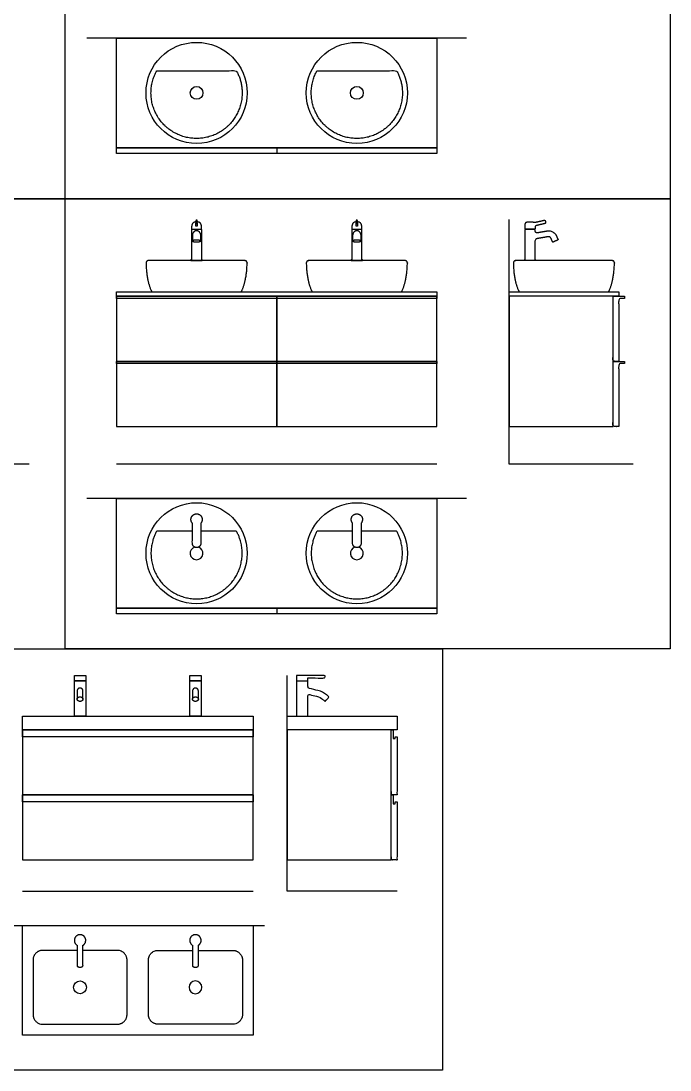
# Model space of a CAD drawing. Header units: millimetres. Extents: x 0.1 to 49.6, y 0.1 to 12.5.
# Drawn here: x 16.754 to 19.647, y 0.054 to 4.732 of the extents above; entities that cross this region are included whole.
import ezdxf

# ---------------------------------------------------------------- set-up
doc = ezdxf.new("R2010")
doc.units = ezdxf.units.MM
for name, color, linetype, true_color in [('AG-DETAILS', 7, 'Continuous', 0x66ffff), ('AG-DIAGRAM', 7, 'Continuous', 0xfecc66), ('AG-FIXTURE', 7, 'Continuous', 0x66ccff), ('X-VPRT', 6, 'Continuous', 0xff00ff)]:
    doc.layers.add(name, color=color, linetype=linetype, true_color=true_color)

msp = doc.modelspace()

# ---------------------------------------------------------------- linework, layer by layer
at = {"layer": 'AG-DETAILS'}
for centre in [(17.5366, 4.4114), (18.251, 4.4114), (17.0172, 0.4234)]:
    msp.add_circle(centre, 0.0286, dxfattribs=at)
at = {"layer": 'AG-DETAILS', "extrusion": (0, 0, -1)}
msp.add_circle((-17.5315, 0.4234), 0.0286, dxfattribs=at)
at = {"layer": 'AG-DETAILS'}
for centre in [(17.5366, 2.3586), (18.251, 2.3586)]:
    msp.add_arc(centre, 0.0286, 106.8328, 73.1672, dxfattribs=at)
at = {"layer": 'AG-DIAGRAM'}
for points in [[(18.7398, 4.6559), (17.0477, 4.6559)], [(16.7899, 2.7555), (16.2333, 2.7555), (16.2333, 3.8468)], [(19.4831, 2.7555), (18.9294, 2.7555), (18.9294, 3.8468)], [(18.6082, 2.7555), (17.1794, 2.7555)], [(18.7398, 2.6031), (17.0477, 2.6031)], [(18.43, 0.8513), (17.9411, 0.8513), (17.9411, 1.8133)], [(16.76, 0.8513), (17.7887, 0.8513)], [(16.7089, 0.6989), (17.8398, 0.6989)]]:
    msp.add_lwpolyline(points, dxfattribs=at)
at = {"layer": 'AG-FIXTURE'}
for points in [[(17.1794, 4.6559), (18.6082, 4.6559), (18.6082, 4.167), (17.1794, 4.167)], [(17.1794, 4.1416), (17.1794, 4.167), (18.6082, 4.167), (18.6082, 4.1416)], [(17.1794, 3.5238), (18.6082, 3.5238), (18.6082, 3.5048), (17.1794, 3.5048)], [(18.9294, 3.5238), (19.4184, 3.5238), (19.4184, 3.5048), (18.9294, 3.5048)], [(17.1794, 3.5048), (17.8938, 3.5048), (17.8938, 3.4953), (17.1794, 3.4953)], [(17.1794, 2.9238), (17.8938, 2.9238), (17.8938, 3.5048), (17.1794, 3.5048)], [(17.8938, 3.5048), (18.6082, 3.5048), (18.6082, 3.4953), (17.8938, 3.4953)], [(17.8938, 2.9238), (18.6082, 2.9238), (18.6082, 3.5048), (17.8938, 3.5048)], [(18.9294, 2.9238), (19.393, 2.9238), (19.393, 3.5048), (18.9294, 3.5048)], [(17.1794, 3.2143), (17.8938, 3.2143), (17.8938, 3.2047), (17.1794, 3.2047)], [(17.8938, 3.2143), (18.6082, 3.2143), (18.6082, 3.2047), (17.8938, 3.2047)], [(17.1794, 2.6031), (18.6082, 2.6031), (18.6082, 2.1141), (17.1794, 2.1141)], [(17.1794, 2.0887), (17.1794, 2.1141), (18.6082, 2.1141), (18.6082, 2.0887)], [(16.9918, 1.8133), (17.0426, 1.8133), (17.0426, 1.7897), (16.9918, 1.7897)], [(16.9918, 1.7897), (17.0426, 1.7897), (17.0426, 1.6323), (16.9918, 1.6323)], [(17.5061, 1.8133), (17.5569, 1.8133), (17.5569, 1.7897), (17.5061, 1.7897)], [(17.5061, 1.7897), (17.5569, 1.7897), (17.5569, 1.6323), (17.5061, 1.6323)], [(16.76, 1.6323), (17.7887, 1.6323), (17.7887, 1.572), (16.76, 1.572)], [(17.9411, 1.6323), (18.43, 1.6323), (18.43, 1.572), (17.9411, 1.572)], [(16.76, 0.991), (17.7887, 0.991), (17.7887, 1.572), (16.76, 1.572)], [(16.76, 1.572), (17.7887, 1.572), (17.7887, 1.5402), (16.76, 1.5402)], [(17.9411, 0.991), (18.4046, 0.991), (18.4046, 1.572), (17.9411, 1.572)], [(16.76, 1.2815), (17.7887, 1.2815), (17.7887, 1.2497), (16.76, 1.2497)], [(16.76, 0.6989), (17.7887, 0.6989), (17.7887, 0.2099), (16.76, 0.2099)]]:
    msp.add_lwpolyline(points, close=True, dxfattribs=at)
for points in [[(17.8938, 4.167), (17.8938, 4.1416)], [(17.8938, 3.2143), (17.1794, 3.2143)], [(18.6082, 3.2143), (17.8938, 3.2143)], [(17.8938, 2.1141), (17.8938, 2.0887)], [(17.982, 1.7897), (18.0328, 1.7897)], [(17.7887, 1.2815), (16.76, 1.2815)]]:
    msp.add_lwpolyline(points, dxfattribs=at)
for centre in [(17.5366, 4.4114), (18.251, 4.4114), (17.5366, 2.3586), (18.251, 2.3586)]:
    msp.add_circle(centre, 0.2254, dxfattribs=at)
for points, weights, degree, knots in [([(17.3588, 4.5099), (17.3026, 4.4083), (17.3615, 4.3083), (17.4205, 4.2082), (17.5366, 4.2082), (17.6527, 4.2082), (17.7117, 4.3083), (17.7706, 4.4083), (17.7144, 4.5099), (17.5366, 4.5099), (17.3588, 4.5099)], [1, 0.868260444881, 1, 0.868260444881, 1, 0.868260444881, 1, 0.868260444881, 1, 1, 1], 2, [0, 0, 0, 0.681334, 0.681334, 1.362667, 1.362667, 2.044001, 2.044001, 2.725334, 2.725334, 3.308574, 3.308574, 3.308574]), ([(18.0732, 4.5099), (18.017, 4.4083), (18.0759, 4.3083), (18.1349, 4.2082), (18.251, 4.2082), (18.3671, 4.2082), (18.426, 4.3083), (18.485, 4.4083), (18.4287, 4.5099), (18.251, 4.5099), (18.0732, 4.5099)], [1, 0.868260444881, 1, 0.868260444881, 1, 0.868260444881, 1, 0.868260444881, 1, 1, 1], 2, [0, 0, 0, 0.681334, 0.681334, 1.362667, 1.362667, 2.044001, 2.044001, 2.725334, 2.725334, 3.308574, 3.308574, 3.308574]), ([(17.5334, 3.8361), (17.5307, 3.8359), (17.5178, 3.8334), (17.5142, 3.8237), (17.5142, 3.8076), (17.5142, 3.8069), (17.5142, 3.8062), (17.5142, 3.8056), (17.5142, 3.8042), (17.5152, 3.8032), (17.5166, 3.8032), (17.5222, 3.8032), (17.5278, 3.8032), (17.5366, 3.8032), (17.5454, 3.8032), (17.551, 3.8032), (17.5566, 3.8032), (17.558, 3.8032), (17.559, 3.8042), (17.559, 3.8056), (17.559, 3.8062), (17.559, 3.8069), (17.559, 3.8076), (17.559, 3.8237), (17.5554, 3.8335), (17.5424, 3.836), (17.5395, 3.8361)], [1, 1, 1, 1, 1, 1, 1, 1, 0.804737854124, 0.804737854124, 1, 1, 1, 1, 1, 1, 1, 0.804737854124, 0.804737854124, 1, 1, 1, 1, 1, 1, 1, 1], 3, [1.1197082, 1.1197082, 1.1197082, 1.1197082, 1.1410579, 1.2778615, 1.2778615, 1.2778615, 1.2846397, 1.2846397, 1.2846397, 1.2969261, 1.2969261, 1.2969261, 1.3521331, 1.3521331, 1.3521331, 1.40734, 1.40734, 1.40734, 1.4196264, 1.4196264, 1.4196264, 1.4264046, 1.4264046, 1.4264046, 1.5632082, 1.5853548, 1.5853548, 1.5853548, 1.5853548]), ([(17.5355, 3.8283), (17.5334, 3.8283), (17.5334, 3.8304), (17.5334, 3.836), (17.5334, 3.8415), (17.5334, 3.8436), (17.5355, 3.8436), (17.5364, 3.8436), (17.5374, 3.8436), (17.5395, 3.8436), (17.5395, 3.8415), (17.5395, 3.836), (17.5395, 3.8304), (17.5395, 3.8283), (17.5374, 3.8283), (17.5364, 3.8283), (17.5355, 3.8283)], [1, 0.707106781187, 1, 1, 1, 0.707106781187, 1, 1, 1, 0.707106781187, 1, 1, 1, 0.707106781187, 1, 1, 1], 2, [0, 0, 0, 0.0107913, 0.0107913, 0.0474128, 0.0474128, 0.0582042, 0.0582042, 0.0646728, 0.0646728, 0.0754642, 0.0754642, 0.1120856, 0.1120856, 0.122877, 0.122877, 0.1293456, 0.1293456, 0.1293456]), ([(18.2477, 3.8361), (18.2451, 3.8359), (18.2321, 3.8334), (18.2286, 3.8237), (18.2286, 3.8076), (18.2286, 3.8069), (18.2286, 3.8062), (18.2286, 3.8056), (18.2286, 3.8042), (18.2296, 3.8032), (18.231, 3.8032), (18.2366, 3.8032), (18.2422, 3.8032), (18.251, 3.8032), (18.2597, 3.8032), (18.2653, 3.8032), (18.2709, 3.8032), (18.2723, 3.8032), (18.2733, 3.8042), (18.2733, 3.8056), (18.2733, 3.8062), (18.2733, 3.8069), (18.2733, 3.8076), (18.2733, 3.8237), (18.2698, 3.8335), (18.2568, 3.836), (18.2539, 3.8361)], [1, 1, 1, 1, 1, 1, 1, 1, 0.804737854124, 0.804737854124, 1, 1, 1, 1, 1, 1, 1, 0.804737854124, 0.804737854124, 1, 1, 1, 1, 1, 1, 1, 1], 3, [1.1197082, 1.1197082, 1.1197082, 1.1197082, 1.1410579, 1.2778615, 1.2778615, 1.2778615, 1.2846397, 1.2846397, 1.2846397, 1.2969261, 1.2969261, 1.2969261, 1.3521331, 1.3521331, 1.3521331, 1.40734, 1.40734, 1.40734, 1.4196264, 1.4196264, 1.4196264, 1.4264046, 1.4264046, 1.4264046, 1.5632082, 1.5853548, 1.5853548, 1.5853548, 1.5853548]), ([(18.2498, 3.8283), (18.2477, 3.8283), (18.2477, 3.8304), (18.2477, 3.836), (18.2477, 3.8415), (18.2477, 3.8436), (18.2498, 3.8436), (18.2508, 3.8436), (18.2518, 3.8436), (18.2539, 3.8436), (18.2539, 3.8415), (18.2539, 3.836), (18.2539, 3.8304), (18.2539, 3.8283), (18.2518, 3.8283), (18.2508, 3.8283), (18.2498, 3.8283)], [1, 0.707106781187, 1, 1, 1, 0.707106781187, 1, 1, 1, 0.707106781187, 1, 1, 1, 0.707106781187, 1, 1, 1], 2, [0, 0, 0, 0.0107913, 0.0107913, 0.0474128, 0.0474128, 0.0582042, 0.0582042, 0.0646728, 0.0646728, 0.0754642, 0.0754642, 0.1120856, 0.1120856, 0.122877, 0.122877, 0.1293456, 0.1293456, 0.1293456]), ([(19.0248, 3.8033), (19.0308, 3.8033), (19.0368, 3.8033), (19.0428, 3.8033), (19.0442, 3.8033), (19.0452, 3.8043), (19.0452, 3.8057), (19.0452, 3.8073), (19.0452, 3.8089), (19.0452, 3.8104), (19.0452, 3.8158), (19.0476, 3.8191), (19.0524, 3.8202), (19.0648, 3.8231), (19.0772, 3.8259), (19.0895, 3.8288), (19.0918, 3.8293), (19.0931, 3.8313), (19.0925, 3.8336), (19.092, 3.836), (19.0914, 3.8384), (19.0909, 3.8408), (19.0903, 3.843), (19.0883, 3.8443), (19.0861, 3.8438), (19.073, 3.8407), (19.06, 3.8377), (19.047, 3.8347), (19.0442, 3.834), (19.0415, 3.8342), (19.039, 3.8352), (19.0346, 3.8364), (19.0218, 3.8364), (19.0218, 3.8364), (19.0017, 3.8364), (19.0017, 3.8255), (19.0017, 3.8219), (19.0017, 3.8182), (19.0017, 3.8146), (19.0017, 3.8108), (19.0017, 3.8071), (19.0017, 3.8033), (19.0088, 3.8033), (19.0158, 3.8033), (19.0228, 3.8033), (19.0235, 3.8033), (19.0242, 3.8033), (19.0248, 3.8033)], [1, 1, 1, 1, 0.804737854124, 0.804737854124, 1, 1, 1, 1, 1, 1, 1, 1, 1, 1, 0.804737854124, 0.804737854124, 1, 1, 1, 1, 0.804737854124, 0.804737854124, 1, 1, 1, 1, 1, 1, 1, 1, 1, 1, 1, 1, 1, 1, 1, 1, 1, 1, 1, 1, 1, 1, 1, 1], 3, [0.8685462, 0.8685462, 0.8685462, 0.8685462, 0.9273691, 0.9273691, 0.9273691, 0.9396556, 0.9396556, 0.9396556, 0.9553035, 0.9553035, 0.9553035, 1.0059891, 1.0059891, 1.0059891, 1.1310918, 1.1310918, 1.1310918, 1.1517163, 1.1517163, 1.1517163, 1.1758182, 1.1758182, 1.1758182, 1.1964426, 1.1964426, 1.1964426, 1.328079, 1.328079, 1.328079, 1.3556895, 1.3556895, 1.3556895, 1.3986888, 1.4549467, 1.5112047, 1.5112047, 1.5112047, 1.5471647, 1.5471647, 1.5471647, 1.584221, 1.584221, 1.584221, 1.6889252, 1.6889252, 1.6889252, 1.6956352, 1.6956352, 1.6956352, 1.6956352]), ([(17.5579, 3.6692), (17.5599, 3.6692), (17.5617, 3.6661), (17.5622, 3.6652), (17.5617, 3.6644), (17.5612, 3.6635), (17.5603, 3.6635), (17.5484, 3.6635), (17.5366, 3.6635), (17.5248, 3.6635), (17.5129, 3.6635), (17.512, 3.6635), (17.5115, 3.6644), (17.511, 3.6652), (17.5115, 3.6661), (17.5132, 3.6692), (17.5153, 3.6692), (17.5153, 3.7362), (17.5153, 3.8032), (17.5366, 3.8032), (17.5579, 3.8032), (17.5579, 3.7362), (17.5579, 3.6692), (17.5599, 3.6692), (17.5617, 3.6661), (17.5622, 3.6652), (17.5617, 3.6644), (17.5612, 3.6635), (17.5603, 3.6635), (17.5484, 3.6635), (17.5366, 3.6635), (17.5248, 3.6635), (17.5129, 3.6635), (17.512, 3.6635), (17.5115, 3.6644), (17.511, 3.6652), (17.5115, 3.6661), (17.5132, 3.6692), (17.5153, 3.6692)], [1, 1, 1, 0.867820968675, 1, 0.867820968675, 1, 1, 1, 1, 1, 0.867820888447, 1, 0.867820888447, 1, 1, 1, 1, 1, 1, 1, 1, 1, 1, 1, 0.867820888447, 1, 0.867820888447, 1, 1, 1, 1, 1, 0.867820968675, 1, 0.867820968675, 1, 1, 1], 2, [0.413872, 0.413872, 0.413872, 0.435283, 0.435283, 0.441088, 0.441088, 0.446893, 0.446893, 0.520109, 0.520109, 0.593324, 0.593324, 0.599129, 0.599129, 0.604934, 0.604934, 0.626346, 0.626346, 1.441006, 1.441006, 1.580981, 1.580981, 2.395641, 2.395641, 2.417052, 2.417052, 2.422857, 2.422857, 2.428662, 2.428662, 2.501878, 2.501878, 2.575094, 2.575094, 2.580899, 2.580899, 2.586704, 2.586704, 2.608115, 2.608115, 2.608115]), ([(17.5555, 3.7509), (17.5555, 3.7647), (17.5555, 3.7754), (17.5555, 3.7842), (17.55, 3.7905), (17.5444, 3.7967), (17.5366, 3.7967), (17.5288, 3.7967), (17.5232, 3.7905), (17.5177, 3.7842), (17.5177, 3.7754), (17.5177, 3.7647), (17.5177, 3.7509)], [1, 1, 1, 0.923879525531, 1, 0.923879525531, 1, 0.923879525531, 1, 0.923879525531, 1, 1, 1], 2, [0, 0, 0, 0.0704082, 0.0704082, 0.1253761, 0.1253761, 0.1803439, 0.1803439, 0.2353118, 0.2353118, 0.2902797, 0.2902797, 0.3606879, 0.3606879, 0.3606879]), ([(17.5395, 3.8304), (17.5395, 3.8235), (17.5395, 3.8187), (17.5395, 3.8166), (17.5374, 3.8166), (17.5364, 3.8166), (17.5355, 3.8166), (17.5334, 3.8166), (17.5334, 3.8187), (17.5334, 3.8235), (17.5334, 3.8304)], [1, 1, 1, 0.707106781187, 1, 1, 1, 0.707106781187, 1, 1, 1], 2, [0.08057976, 0.08057976, 0.08057976, 0.11208564, 0.11208564, 0.12287698, 0.12287698, 0.12934565, 0.12934565, 0.14013699, 0.14013699, 0.17164286, 0.17164286, 0.17164286]), ([(18.2723, 3.6692), (18.2743, 3.6692), (18.2761, 3.6661), (18.2766, 3.6652), (18.2761, 3.6644), (18.2756, 3.6635), (18.2746, 3.6635), (18.2628, 3.6635), (18.251, 3.6635), (18.2391, 3.6635), (18.2273, 3.6635), (18.2263, 3.6635), (18.2258, 3.6644), (18.2254, 3.6652), (18.2258, 3.6661), (18.2276, 3.6692), (18.2296, 3.6692), (18.2296, 3.7362), (18.2296, 3.8032), (18.251, 3.8032), (18.2723, 3.8032), (18.2723, 3.7362), (18.2723, 3.6692), (18.2743, 3.6692), (18.2761, 3.6661), (18.2766, 3.6652), (18.2761, 3.6644), (18.2756, 3.6635), (18.2746, 3.6635), (18.2628, 3.6635), (18.251, 3.6635), (18.2391, 3.6635), (18.2273, 3.6635), (18.2263, 3.6635), (18.2258, 3.6644), (18.2254, 3.6652), (18.2258, 3.6661), (18.2276, 3.6692), (18.2296, 3.6692)], [1, 1, 1, 0.867820968675, 1, 0.867820968675, 1, 1, 1, 1, 1, 0.867820888447, 1, 0.867820888447, 1, 1, 1, 1, 1, 1, 1, 1, 1, 1, 1, 0.867820888447, 1, 0.867820888447, 1, 1, 1, 1, 1, 0.867820968675, 1, 0.867820968675, 1, 1, 1], 2, [0.413872, 0.413872, 0.413872, 0.435283, 0.435283, 0.441088, 0.441088, 0.446893, 0.446893, 0.520109, 0.520109, 0.593324, 0.593324, 0.599129, 0.599129, 0.604934, 0.604934, 0.626346, 0.626346, 1.441006, 1.441006, 1.580981, 1.580981, 2.395641, 2.395641, 2.417052, 2.417052, 2.422857, 2.422857, 2.428662, 2.428662, 2.501878, 2.501878, 2.575094, 2.575094, 2.580899, 2.580899, 2.586704, 2.586704, 2.608115, 2.608115, 2.608115]), ([(18.2699, 3.7509), (18.2699, 3.7647), (18.2699, 3.7754), (18.2699, 3.7842), (18.2643, 3.7905), (18.2588, 3.7967), (18.251, 3.7967), (18.2431, 3.7967), (18.2376, 3.7905), (18.2321, 3.7842), (18.2321, 3.7754), (18.2321, 3.7647), (18.2321, 3.7509)], [1, 1, 1, 0.923879525531, 1, 0.923879525531, 1, 0.923879525531, 1, 0.923879525531, 1, 1, 1], 2, [0, 0, 0, 0.0704082, 0.0704082, 0.1253761, 0.1253761, 0.1803439, 0.1803439, 0.2353118, 0.2353118, 0.2902797, 0.2902797, 0.3606879, 0.3606879, 0.3606879]), ([(18.2539, 3.8304), (18.2539, 3.8235), (18.2539, 3.8187), (18.2539, 3.8166), (18.2518, 3.8166), (18.2508, 3.8166), (18.2498, 3.8166), (18.2477, 3.8166), (18.2477, 3.8187), (18.2477, 3.8235), (18.2477, 3.8304)], [1, 1, 1, 0.707106781187, 1, 1, 1, 0.707106781187, 1, 1, 1], 2, [0.08057976, 0.08057976, 0.08057976, 0.11208564, 0.11208564, 0.12287698, 0.12287698, 0.12934565, 0.12934565, 0.14013699, 0.14013699, 0.17164286, 0.17164286, 0.17164286]), ([(19.1245, 3.7454), (19.1365, 3.7509), (19.1484, 3.7565), (19.1441, 3.7658), (19.1398, 3.7751), (19.1276, 3.8012), (19.0992, 3.7962), (19.0777, 3.7924), (19.0554, 3.7885), (19.0511, 3.7877), (19.0478, 3.7905), (19.0444, 3.7934), (19.0444, 3.7977), (19.0444, 3.799), (19.0444, 3.8033), (19.0231, 3.8033), (19.0017, 3.8033), (19.0017, 3.6932), (19.0017, 3.6692), (19.0017, 3.6692), (19.0017, 3.6692), (18.9997, 3.6692), (18.9979, 3.6661), (18.9975, 3.6652), (18.9979, 3.6644), (18.9984, 3.6635), (18.9994, 3.6635), (19.0112, 3.6635), (19.0231, 3.6635), (19.0349, 3.6635), (19.0467, 3.6635), (19.0477, 3.6635), (19.0482, 3.6644), (19.0487, 3.6652), (19.0482, 3.6661), (19.0464, 3.6692), (19.0444, 3.6692), (19.0444, 3.6872), (19.0444, 3.7493), (19.0444, 3.7598), (19.0548, 3.7616), (19.0828, 3.7665), (19.1038, 3.7702), (19.1123, 3.7717), (19.1159, 3.7639), (19.1202, 3.7547), (19.1245, 3.7454)], [1, 1, 1, 1, 1, 0.793045246262, 1, 1, 1, 0.906319348992, 1, 0.906319348992, 1, 1, 1, 1, 1, 1, 1, 1, 1, 1, 1, 0.867820968675, 1, 0.867820968675, 1, 1, 1, 1, 1, 0.867820888447, 1, 0.867820888447, 1, 1, 1, 1, 1, 0.766009270281, 1, 1, 1, 0.793045246261, 1, 1, 1], 2, [-3.435431, -3.435431, -3.435431, -3.348966, -3.348966, -3.281687, -3.281687, -3.17699, -3.17699, -2.907937, -2.907937, -2.881024, -2.881024, -2.854111, -2.854111, -2.845997, -2.845997, -2.706023, -2.706023, -2.003719, -2.003719, -2.003719, -2.003719, -1.982308, -1.982308, -1.976503, -1.976503, -1.970698, -1.970698, -1.897482, -1.897482, -1.824266, -1.824266, -1.818461, -1.818461, -1.812656, -1.812656, -1.791245, -1.791245, -1.384161, -1.384161, -1.326792, -1.326792, -1.061479, -1.061479, -0.956782, -0.956782, -0.889503, -0.889503, -0.889503]), ([(17.5366, 3.7565), (17.5177, 3.7565), (17.5177, 3.7509), (17.5177, 3.7454), (17.5366, 3.7454), (17.5555, 3.7454), (17.5555, 3.7509), (17.5555, 3.7565), (17.5366, 3.7565)], [1, 0.707106781187, 1, 0.707106781187, 1, 0.707106781187, 1, 0.707106781187, 1], 2, [0, 0, 0, 0.0286308, 0.0286308, 0.0572616, 0.0572616, 0.0858925, 0.0858925, 0.1145233, 0.1145233, 0.1145233]), ([(18.251, 3.7565), (18.2321, 3.7565), (18.2321, 3.7509), (18.2321, 3.7454), (18.251, 3.7454), (18.2699, 3.7454), (18.2699, 3.7509), (18.2699, 3.7565), (18.251, 3.7565)], [1, 0.707106781187, 1, 0.707106781187, 1, 0.707106781187, 1, 0.707106781187, 1], 2, [0, 0, 0, 0.0286308, 0.0286308, 0.0572616, 0.0572616, 0.0858925, 0.0858925, 0.1145233, 0.1145233, 0.1145233]), ([(17.3437, 3.5238), (17.3368, 3.5238), (17.3341, 3.5301), (17.3127, 3.5798), (17.3113, 3.6529), (17.3112, 3.6573), (17.3142, 3.6604), (17.3173, 3.6635), (17.3217, 3.6635), (17.4291, 3.6635), (17.5366, 3.6635), (17.6441, 3.6635), (17.7515, 3.6635), (17.7559, 3.6635), (17.7589, 3.6604), (17.762, 3.6573), (17.7619, 3.6529), (17.7605, 3.5798), (17.7391, 3.5301), (17.7364, 3.5238), (17.7295, 3.5238), (17.6331, 3.5238), (17.5366, 3.5238), (17.4401, 3.5238), (17.3437, 3.5238)], [1, 0.835347619335, 1, 1, 1, 0.921997370617, 1, 0.921997370617, 1, 1, 1, 1, 1, 0.921997370617, 1, 0.921997370617, 1, 1, 1, 0.835347619335, 1, 1, 1, 1, 1], 2, [-1.238854, -1.238854, -1.238854, -1.199166, -1.199166, -0.77898, -0.77898, -0.751869, -0.751869, -0.724758, -0.724758, -0.019601, -0.019601, 0.685557, 0.685557, 0.712668, 0.712668, 0.739779, 0.739779, 1.159964, 1.159964, 1.199652, 1.199652, 1.832665, 1.832665, 2.465679, 2.465679, 2.465679]), ([(17.5153, 3.6692), (17.5132, 3.6692), (17.5115, 3.6661), (17.511, 3.6652), (17.5115, 3.6644), (17.512, 3.6635), (17.5129, 3.6635), (17.5248, 3.6635), (17.5366, 3.6635), (17.5484, 3.6635), (17.5603, 3.6635), (17.5612, 3.6635), (17.5617, 3.6644), (17.5622, 3.6652), (17.5617, 3.6661), (17.5599, 3.6692), (17.5579, 3.6692)], [1, 1, 1, 0.867820968675, 1, 0.867820968675, 1, 1, 1, 1, 1, 0.867820888447, 1, 0.867820888447, 1, 1, 1], 2, [0.4138718, 0.4138718, 0.4138718, 0.4352831, 0.4352831, 0.4410881, 0.4410881, 0.4468931, 0.4468931, 0.5201087, 0.5201087, 0.5933244, 0.5933244, 0.5991294, 0.5991294, 0.6049343, 0.6049343, 0.6263457, 0.6263457, 0.6263457]), ([(17.5579, 3.6692), (17.5599, 3.6692), (17.5617, 3.6661), (17.5622, 3.6652), (17.5617, 3.6644), (17.5612, 3.6635), (17.5603, 3.6635), (17.5484, 3.6635), (17.5366, 3.6635), (17.5248, 3.6635), (17.5129, 3.6635), (17.512, 3.6635), (17.5115, 3.6644), (17.511, 3.6652), (17.5115, 3.6661), (17.5132, 3.6692), (17.5153, 3.6692)], [1, 1, 1, 0.867820968675, 1, 0.867820968675, 1, 1, 1, 1, 1, 0.867820888447, 1, 0.867820888447, 1, 1, 1], 2, [0.4138718, 0.4138718, 0.4138718, 0.4352831, 0.4352831, 0.4410881, 0.4410881, 0.4468931, 0.4468931, 0.5201087, 0.5201087, 0.5933244, 0.5933244, 0.5991294, 0.5991294, 0.6049343, 0.6049343, 0.6263457, 0.6263457, 0.6263457]), ([(18.058, 3.5238), (18.0512, 3.5238), (18.0485, 3.5301), (18.0271, 3.5798), (18.0256, 3.6529), (18.0256, 3.6573), (18.0286, 3.6604), (18.0317, 3.6635), (18.036, 3.6635), (18.1435, 3.6635), (18.251, 3.6635), (18.3584, 3.6635), (18.4659, 3.6635), (18.4703, 3.6635), (18.4733, 3.6604), (18.4764, 3.6573), (18.4763, 3.6529), (18.4749, 3.5798), (18.4535, 3.5301), (18.4508, 3.5238), (18.4439, 3.5238), (18.3474, 3.5238), (18.251, 3.5238), (18.1545, 3.5238), (18.058, 3.5238)], [1, 0.835347619335, 1, 1, 1, 0.921997370617, 1, 0.921997370617, 1, 1, 1, 1, 1, 0.921997370617, 1, 0.921997370617, 1, 1, 1, 0.835347619335, 1, 1, 1, 1, 1], 2, [-1.238854, -1.238854, -1.238854, -1.199166, -1.199166, -0.77898, -0.77898, -0.751869, -0.751869, -0.724758, -0.724758, -0.019601, -0.019601, 0.685557, 0.685557, 0.712668, 0.712668, 0.739779, 0.739779, 1.159964, 1.159964, 1.199652, 1.199652, 1.832665, 1.832665, 2.465679, 2.465679, 2.465679]), ([(18.2296, 3.6692), (18.2276, 3.6692), (18.2258, 3.6661), (18.2254, 3.6652), (18.2258, 3.6644), (18.2263, 3.6635), (18.2273, 3.6635), (18.2391, 3.6635), (18.251, 3.6635), (18.2628, 3.6635), (18.2746, 3.6635), (18.2756, 3.6635), (18.2761, 3.6644), (18.2766, 3.6652), (18.2761, 3.6661), (18.2743, 3.6692), (18.2723, 3.6692)], [1, 1, 1, 0.867820968675, 1, 0.867820968675, 1, 1, 1, 1, 1, 0.867820888447, 1, 0.867820888447, 1, 1, 1], 2, [0.4138718, 0.4138718, 0.4138718, 0.4352831, 0.4352831, 0.4410881, 0.4410881, 0.4468931, 0.4468931, 0.5201087, 0.5201087, 0.5933244, 0.5933244, 0.5991294, 0.5991294, 0.6049343, 0.6049343, 0.6263457, 0.6263457, 0.6263457]), ([(18.2723, 3.6692), (18.2743, 3.6692), (18.2761, 3.6661), (18.2766, 3.6652), (18.2761, 3.6644), (18.2756, 3.6635), (18.2746, 3.6635), (18.2628, 3.6635), (18.251, 3.6635), (18.2391, 3.6635), (18.2273, 3.6635), (18.2263, 3.6635), (18.2258, 3.6644), (18.2254, 3.6652), (18.2258, 3.6661), (18.2276, 3.6692), (18.2296, 3.6692)], [1, 1, 1, 0.867820968675, 1, 0.867820968675, 1, 1, 1, 1, 1, 0.867820888447, 1, 0.867820888447, 1, 1, 1], 2, [0.4138718, 0.4138718, 0.4138718, 0.4352831, 0.4352831, 0.4410881, 0.4410881, 0.4468931, 0.4468931, 0.5201087, 0.5201087, 0.5933244, 0.5933244, 0.5991294, 0.5991294, 0.6049343, 0.6049343, 0.6263457, 0.6263457, 0.6263457]), ([(18.9809, 3.5238), (18.9741, 3.5238), (18.9714, 3.5301), (18.95, 3.5798), (18.9486, 3.6529), (18.9485, 3.6573), (18.9515, 3.6604), (18.9546, 3.6635), (18.9589, 3.6635), (19.0664, 3.6635), (19.1739, 3.6635), (19.2813, 3.6635), (19.3888, 3.6635), (19.3932, 3.6635), (19.3962, 3.6604), (19.3993, 3.6573), (19.3992, 3.6529), (19.3978, 3.5798), (19.3764, 3.5301), (19.3737, 3.5238), (19.3668, 3.5238), (19.2704, 3.5238), (19.1739, 3.5238), (19.0774, 3.5238), (18.9809, 3.5238)], [1, 0.835347619335, 1, 1, 1, 0.921997370617, 1, 0.921997370617, 1, 1, 1, 1, 1, 0.921997370617, 1, 0.921997370617, 1, 1, 1, 0.835347619335, 1, 1, 1, 1, 1], 2, [-1.238854, -1.238854, -1.238854, -1.199166, -1.199166, -0.77898, -0.77898, -0.751869, -0.751869, -0.724758, -0.724758, -0.019601, -0.019601, 0.685557, 0.685557, 0.712668, 0.712668, 0.739779, 0.739779, 1.159964, 1.159964, 1.199652, 1.199652, 1.832665, 1.832665, 2.465679, 2.465679, 2.465679]), ([(17.5555, 2.4929), (17.5662, 2.5051), (17.5595, 2.5198), (17.5528, 2.5345), (17.5366, 2.5345), (17.5204, 2.5345), (17.5137, 2.5198), (17.507, 2.5051), (17.5177, 2.4929), (17.5177, 2.4682), (17.5177, 2.403), (17.5177, 2.3841), (17.5366, 2.3841), (17.5555, 2.3841), (17.5555, 2.403), (17.5555, 2.4682), (17.5555, 2.4929)], [1, 0.840602514743, 1, 0.840602514743, 1, 0.840602514743, 1, 0.840602514743, 1, 1, 1, 0.707106781187, 1, 0.707106781187, 1, 1, 1], 2, [3.8107128, 3.8107128, 3.8107128, 3.8908345, 3.8908345, 3.9709562, 3.9709562, 4.0510778, 4.0510778, 4.1311995, 4.1311995, 4.3549981, 4.3549981, 4.4649338, 4.4649338, 4.5748696, 4.5748696, 4.7986682, 4.7986682, 4.7986682]), ([(18.2699, 2.4929), (18.2805, 2.5051), (18.2738, 2.5198), (18.2672, 2.5345), (18.251, 2.5345), (18.2348, 2.5345), (18.2281, 2.5198), (18.2214, 2.5051), (18.2321, 2.4929), (18.2321, 2.4682), (18.2321, 2.403), (18.2321, 2.3841), (18.251, 2.3841), (18.2699, 2.3841), (18.2699, 2.403), (18.2699, 2.4682), (18.2699, 2.4929)], [1, 0.840602514743, 1, 0.840602514743, 1, 0.840602514743, 1, 0.840602514743, 1, 1, 1, 0.707106781187, 1, 0.707106781187, 1, 1, 1], 2, [3.8107128, 3.8107128, 3.8107128, 3.8908345, 3.8908345, 3.9709562, 3.9709562, 4.0510778, 4.0510778, 4.1311995, 4.1311995, 4.3549981, 4.3549981, 4.4649338, 4.4649338, 4.5748696, 4.5748696, 4.7986682, 4.7986682, 4.7986682]), ([(17.5177, 2.457), (17.4383, 2.457), (17.3588, 2.457), (17.3026, 2.3555), (17.3615, 2.2554), (17.4205, 2.1554), (17.5366, 2.1554), (17.6527, 2.1554), (17.7117, 2.2554), (17.7706, 2.3555), (17.7144, 2.457), (17.6349, 2.457), (17.5555, 2.457)], [1, 1, 1, 0.868260444881, 1, 0.868260444881, 1, 0.868260444881, 1, 0.868260444881, 1, 1, 1], 2, [3.047965, 3.047965, 3.047965, 3.308574, 3.308574, 3.989908, 3.989908, 4.671241, 4.671241, 5.352575, 5.352575, 6.033908, 6.033908, 6.294517, 6.294517, 6.294517]), ([(18.2321, 2.457), (18.1526, 2.457), (18.0732, 2.457), (18.017, 2.3555), (18.0759, 2.2554), (18.1349, 2.1554), (18.251, 2.1554), (18.3671, 2.1554), (18.426, 2.2554), (18.485, 2.3555), (18.4287, 2.457), (18.3493, 2.457), (18.2699, 2.457)], [1, 1, 1, 0.868260444881, 1, 0.868260444881, 1, 0.868260444881, 1, 0.868260444881, 1, 1, 1], 2, [3.047965, 3.047965, 3.047965, 3.308574, 3.308574, 3.989908, 3.989908, 4.671241, 4.671241, 5.352575, 5.352575, 6.033908, 6.033908, 6.294517, 6.294517, 6.294517]), ([(17.0303, 1.7083), (17.0303, 1.7263), (17.0303, 1.7444), (17.0303, 1.7498), (17.0265, 1.7537), (17.0226, 1.7575), (17.0172, 1.7575), (17.0117, 1.7575), (17.0079, 1.7537), (17.004, 1.7498), (17.004, 1.7444), (17.004, 1.7263), (17.004, 1.7083)], [1, 1, 1, 0.923879514648, 1, 0.923879514648, 1, 0.923879514648, 1, 0.923879514648, 1, 1, 1], 2, [0, 0, 0, 0.1184178, 0.1184178, 0.1523726, 0.1523726, 0.1863274, 0.1863274, 0.2202822, 0.2202822, 0.2542371, 0.2542371, 0.3726548, 0.3726548, 0.3726548]), ([(17.5447, 1.7083), (17.5447, 1.7263), (17.5447, 1.7444), (17.5447, 1.7498), (17.5408, 1.7537), (17.537, 1.7575), (17.5315, 1.7575), (17.5261, 1.7575), (17.5222, 1.7537), (17.5183, 1.7498), (17.5183, 1.7444), (17.5183, 1.7263), (17.5183, 1.7083)], [1, 1, 1, 0.923879514648, 1, 0.923879514648, 1, 0.923879514648, 1, 0.923879514648, 1, 1, 1], 2, [0, 0, 0, 0.1184178, 0.1184178, 0.1523726, 0.1523726, 0.1863274, 0.1863274, 0.2202822, 0.2202822, 0.2542371, 0.2542371, 0.3726548, 0.3726548, 0.3726548]), ([(17.0303, 1.7083), (17.0303, 1.7183), (17.0172, 1.7183), (17.004, 1.7183), (17.004, 1.7083), (17.004, 1.6982), (17.0172, 1.6982), (17.0303, 1.6982), (17.0303, 1.7083)], [1, 0.707106781187, 1, 0.707106781187, 1, 0.707106781187, 1, 0.707106781187, 1], 2, [0, 0, 0, 0.0679096, 0.0679096, 0.1358193, 0.1358193, 0.2037289, 0.2037289, 0.2716385, 0.2716385, 0.2716385]), ([(17.5447, 1.7083), (17.5447, 1.7183), (17.5315, 1.7183), (17.5183, 1.7183), (17.5183, 1.7083), (17.5183, 1.6982), (17.5315, 1.6982), (17.5447, 1.6982), (17.5447, 1.7083)], [1, 0.707106781187, 1, 0.707106781187, 1, 0.707106781187, 1, 0.707106781187, 1], 2, [0, 0, 0, 0.0679096, 0.0679096, 0.1358193, 0.1358193, 0.2037289, 0.2037289, 0.2716385, 0.2716385, 0.2716385]), ([(17.0303, 0.6108), (17.0468, 0.6208), (17.0416, 0.6394), (17.0364, 0.6579), (17.0172, 0.6579), (16.9979, 0.6579), (16.9927, 0.6394), (16.9875, 0.6208), (17.004, 0.6108)], [1, 0.796665009212, 1, 0.796665009212, 1, 0.796665009212, 1, 0.796665009212, 1], 2, [0.3210634, 0.3210634, 0.3210634, 0.4292365, 0.4292365, 0.5374097, 0.5374097, 0.6455829, 0.6455829, 0.753756, 0.753756, 0.753756]), ([(17.5447, 0.6108), (17.5612, 0.6208), (17.556, 0.6394), (17.5508, 0.6579), (17.5315, 0.6579), (17.5123, 0.6579), (17.5071, 0.6394), (17.5019, 0.6208), (17.5183, 0.6108)], [1, 0.796665009212, 1, 0.796665009212, 1, 0.796665009212, 1, 0.796665009212, 1], 2, [0.3210634, 0.3210634, 0.3210634, 0.4292365, 0.4292365, 0.5374097, 0.5374097, 0.6455829, 0.6455829, 0.753756, 0.753756, 0.753756]), ([(17.004, 0.6108), (17.004, 0.5654), (17.004, 0.5199), (17.004, 0.5199), (17.004, 0.5199), (17.004, 0.5132), (17.0172, 0.5132), (17.0303, 0.5132), (17.0303, 0.5199), (17.0303, 0.5654), (17.0303, 0.6108)], [1, 1, 1, 1.00000011623, 1.00000023246, 0.707106945562, 1.00000023246, 0.707107015393, 1.0000000928, 1.0000000928, 1.0000000928], 2, [0.3893061, 0.3893061, 0.3893061, 0.5810121, 0.5810121, 0.5810121, 0.5810121, 0.6489217, 0.6489217, 0.7168314, 0.7168314, 0.9085374, 0.9085374, 0.9085374]), ([(17.5183, 0.6108), (17.5183, 0.5654), (17.5183, 0.5199), (17.5183, 0.5199), (17.5183, 0.5199), (17.5183, 0.5132), (17.5315, 0.5132), (17.5447, 0.5132), (17.5447, 0.5199), (17.5447, 0.5654), (17.5447, 0.6108)], [1, 1, 1, 1.00000011623, 1.00000023246, 0.707106945562, 1.00000023246, 0.707107015393, 1.0000000928, 1.0000000928, 1.0000000928], 2, [0.3893061, 0.3893061, 0.3893061, 0.5810121, 0.5810121, 0.5810121, 0.5810121, 0.6489217, 0.6489217, 0.7168314, 0.7168314, 0.9085374, 0.9085374, 0.9085374]), ([(17.004, 0.5881), (16.914, 0.5881), (16.851, 0.5881), (16.8076, 0.5881), (16.8076, 0.5447), (16.8076, 0.4234), (16.8076, 0.3021), (16.8076, 0.2587), (16.851, 0.2587), (16.9694, 0.2587), (17.1834, 0.2587), (17.2267, 0.2587), (17.2267, 0.3021), (17.2267, 0.4234), (17.2267, 0.5447), (17.2267, 0.5881), (17.1834, 0.5881), (17.0995, 0.5881), (17.0303, 0.5881)], [1, 1, 1, 0.707106781187, 1, 1, 1, 0.707106781187, 1, 1, 1, 0.707106781187, 1, 1, 1, 0.707106781187, 1, 1, 1], 2, [2.640758, 2.640758, 2.640758, 3.066237, 3.066237, 3.289756, 3.289756, 4.085875, 4.085875, 4.309394, 4.309394, 5.109174, 5.109174, 5.332694, 5.332694, 6.128812, 6.128812, 6.352331, 6.352331, 6.665673, 6.665673, 6.665673]), ([(17.5447, 0.5881), (17.6347, 0.5881), (17.6977, 0.5881), (17.7411, 0.5881), (17.7411, 0.5447), (17.7411, 0.4234), (17.7411, 0.3021), (17.7411, 0.2587), (17.6977, 0.2587), (17.5793, 0.2587), (17.3653, 0.2587), (17.322, 0.2587), (17.322, 0.3021), (17.322, 0.4234), (17.322, 0.5447), (17.322, 0.5881), (17.3653, 0.5881), (17.4492, 0.5881), (17.5183, 0.5881)], [1, 1, 1, 0.707106781187, 1, 1, 1, 0.707106781187, 1, 1, 1, 0.707106781187, 1, 1, 1, 0.707106781187, 1, 1, 1], 2, [2.640758, 2.640758, 2.640758, 3.066237, 3.066237, 3.289756, 3.289756, 4.085875, 4.085875, 4.309394, 4.309394, 5.109174, 5.109174, 5.332694, 5.332694, 6.128812, 6.128812, 6.352331, 6.352331, 6.665673, 6.665673, 6.665673])]:
    msp.add_rational_spline(points, weights, degree=degree, knots=knots, dxfattribs=at)
for points in [[(17.4111, 4.167), (17.4037, 4.167), (17.3963, 4.167)], [(17.6769, 4.167), (17.6695, 4.167), (17.6621, 4.167)], [(18.1107, 4.167), (18.1181, 4.167), (18.1254, 4.167)], [(18.3765, 4.167), (18.3839, 4.167), (18.3913, 4.167)], [(17.5174, 3.8032), (17.5174, 3.8032), (17.5174, 3.8032)], [(17.5558, 3.8032), (17.5558, 3.8032), (17.5558, 3.8032)], [(18.2317, 3.8032), (18.2317, 3.8032), (18.2317, 3.8032)], [(18.2702, 3.8032), (18.2702, 3.8032), (18.2702, 3.8032)], [(17.4111, 2.1141), (17.4037, 2.1141), (17.3963, 2.1141)], [(17.6769, 2.1141), (17.6695, 2.1141), (17.6621, 2.1141)], [(18.1107, 2.1141), (18.1181, 2.1141), (18.1254, 2.1141)], [(18.3765, 2.1141), (18.3839, 2.1141), (18.3913, 2.1141)]]:
    msp.add_open_spline(points, degree=2, dxfattribs=at)
for points, degree, knots in [([(17.5153, 3.6692), (17.5153, 3.7362), (17.5153, 3.8032), (17.5366, 3.8032), (17.5579, 3.8032), (17.5579, 3.7362), (17.5579, 3.6692)], 2, [1.90927, 1.90927, 1.90927, 2.72393, 2.72393, 2.863905, 2.863905, 3.678565, 3.678565, 3.678565]), ([(18.2296, 3.6692), (18.2296, 3.7362), (18.2296, 3.8032), (18.251, 3.8032), (18.2723, 3.8032), (18.2723, 3.7362), (18.2723, 3.6692)], 2, [1.90927, 1.90927, 1.90927, 2.72393, 2.72393, 2.863905, 2.863905, 3.678565, 3.678565, 3.678565]), ([(19.4438, 3.5048), (19.4184, 3.5048), (19.393, 3.5048), (19.393, 3.3595), (19.393, 3.2143), (19.4057, 3.2143), (19.4184, 3.2143), (19.4184, 3.3548), (19.4184, 3.4953), (19.4311, 3.4953), (19.4438, 3.4953), (19.4438, 3.5), (19.4438, 3.5048)], 2, [0.953125, 0.953125, 0.953125, 1.036458, 1.036458, 1.989583, 1.989583, 2.072917, 2.072917, 2.994792, 2.994792, 3.078125, 3.078125, 3.119792, 3.119792, 3.119792]), ([(19.4438, 3.2143), (19.4184, 3.2143), (19.393, 3.2143), (19.393, 3.069), (19.393, 2.9238), (19.4057, 2.9238), (19.4184, 2.9238), (19.4184, 3.0643), (19.4184, 3.2047), (19.4311, 3.2047), (19.4438, 3.2047), (19.4438, 3.2095), (19.4438, 3.2143)], 2, [0.953125, 0.953125, 0.953125, 1.036458, 1.036458, 1.989583, 1.989583, 2.072917, 2.072917, 2.994792, 2.994792, 3.078125, 3.078125, 3.119792, 3.119792, 3.119792]), ([(18.0328, 1.7864), (18.0328, 1.7795), (18.0328, 1.7726), (18.0328, 1.7658), (18.0328, 1.7605), (18.0353, 1.7572), (18.0402, 1.756), (18.0526, 1.7528), (18.0649, 1.7496), (18.0773, 1.7464), (18.0925, 1.7425), (18.1054, 1.7365), (18.1155, 1.7279), (18.1193, 1.7247), (18.123, 1.7215), (18.1268, 1.7183), (18.1211, 1.7116), (18.1154, 1.7049), (18.1097, 1.6982), (18.1059, 1.7014), (18.1022, 1.7046), (18.0984, 1.7079), (18.0922, 1.7132), (18.0831, 1.7177), (18.0707, 1.7209), (18.0608, 1.7235), (18.0509, 1.726), (18.041, 1.7286), (18.0355, 1.73), (18.0328, 1.7281), (18.0328, 1.7229), (18.0328, 1.6927), (18.0328, 1.6625), (18.0328, 1.6323), (18.0159, 1.6323), (17.9989, 1.6323), (17.982, 1.6323), (17.982, 1.6837), (17.982, 1.735), (17.982, 1.7864), (17.982, 1.79), (17.982, 1.7935), (17.982, 1.7971), (17.982, 1.8025), (17.982, 1.8079), (17.982, 1.8133), (17.9989, 1.8133), (18.0159, 1.8133), (18.0328, 1.8133), (18.0568, 1.8133), (18.0807, 1.8133), (18.1047, 1.8133), (18.1091, 1.8133), (18.111, 1.8112), (18.1103, 1.8076), (18.1068, 1.8035), (18.1009, 1.802), (18.088, 1.802), (18.0393, 1.8037), (18.0328, 1.8037), (18.0328, 1.799), (18.0328, 1.7943), (18.0328, 1.7897), (18.0328, 1.7886), (18.0328, 1.7875), (18.0328, 1.7864)], 3, [-2.084228, -2.084228, -2.084228, -2.084228, -2.016613, -2.016613, -2.016613, -1.965647, -1.965647, -1.965647, -1.854024, -1.854024, -1.854024, -1.721954, -1.721954, -1.721954, -1.668897, -1.668897, -1.668897, -1.582432, -1.582432, -1.582432, -1.529374, -1.529374, -1.529374, -1.397304, -1.397304, -1.397304, -1.30776, -1.30776, -1.30776, -1.254775, -1.254775, -1.254775, -0.957446, -0.957446, -0.957446, -0.790779, -0.790779, -0.790779, -0.285247, -0.285247, -0.285247, -0.25, -0.25, -0.25, -0.189615, -0.189615, -0.189615, -0.022948, -0.022948, -0.022948, 0.212773, 0.212773, 0.212773, 0.26224, 0.311708, 0.361176, 0.410644, 0.460112, 0.509579, 0.509579, 0.509579, 0.561842, 0.561842, 0.561842, 0.572674, 0.572674, 0.572674, 0.572674]), ([(18.43, 1.5402), (18.4257, 1.5402), (18.4214, 1.5402), (18.4214, 1.5363), (18.4214, 1.5323), (18.4172, 1.5323), (18.413, 1.5323), (18.413, 1.5522), (18.413, 1.572), (18.4088, 1.572), (18.4046, 1.572), (18.4046, 1.4267), (18.4046, 1.2815), (18.4173, 1.2815), (18.43, 1.2815), (18.43, 1.4108), (18.43, 1.5402)], 2, [-0.239331, -0.239331, -0.239331, -0.210998, -0.210998, -0.185082, -0.185082, -0.157582, -0.157582, -0.0275, -0.0275, -0.01375, -0.01375, 0.939375, 0.939375, 1.022708, 1.022708, 1.871667, 1.871667, 1.871667]), ([(18.43, 1.2497), (18.4257, 1.2497), (18.4214, 1.2497), (18.4214, 1.2458), (18.4214, 1.2418), (18.4172, 1.2418), (18.413, 1.2418), (18.413, 1.2616), (18.413, 1.2815), (18.4088, 1.2815), (18.4046, 1.2815), (18.4046, 1.1362), (18.4046, 0.991), (18.4173, 0.991), (18.43, 0.991), (18.43, 1.1203), (18.43, 1.2497)], 2, [-0.239331, -0.239331, -0.239331, -0.210998, -0.210998, -0.185082, -0.185082, -0.157582, -0.157582, -0.0275, -0.0275, -0.01375, -0.01375, 0.939375, 0.939375, 1.022708, 1.022708, 1.871667, 1.871667, 1.871667])]:
    msp.add_open_spline(points, degree=degree, knots=knots, dxfattribs=at)
at = {"layer": 'X-VPRT'}
for points in [[(14.4803, 3.9384), (16.9508, 3.9384), (16.9508, 5.945), (14.4803, 5.945)], [(16.9508, 3.9384), (16.9508, 5.945), (19.647, 5.945), (19.647, 3.9384)], [(14.4803, 1.9318), (16.9508, 1.9318), (16.9508, 3.9384), (14.4803, 3.9384)], [(16.9508, 1.9318), (16.9508, 3.9384), (19.647, 3.9384), (19.647, 1.9318)], [(16.5568, 1.9318), (18.6332, 1.9318), (18.6332, 0.0545), (16.5568, 0.0545)]]:
    msp.add_lwpolyline(points, close=True, dxfattribs=at)

doc.saveas('drawing.dxf')
